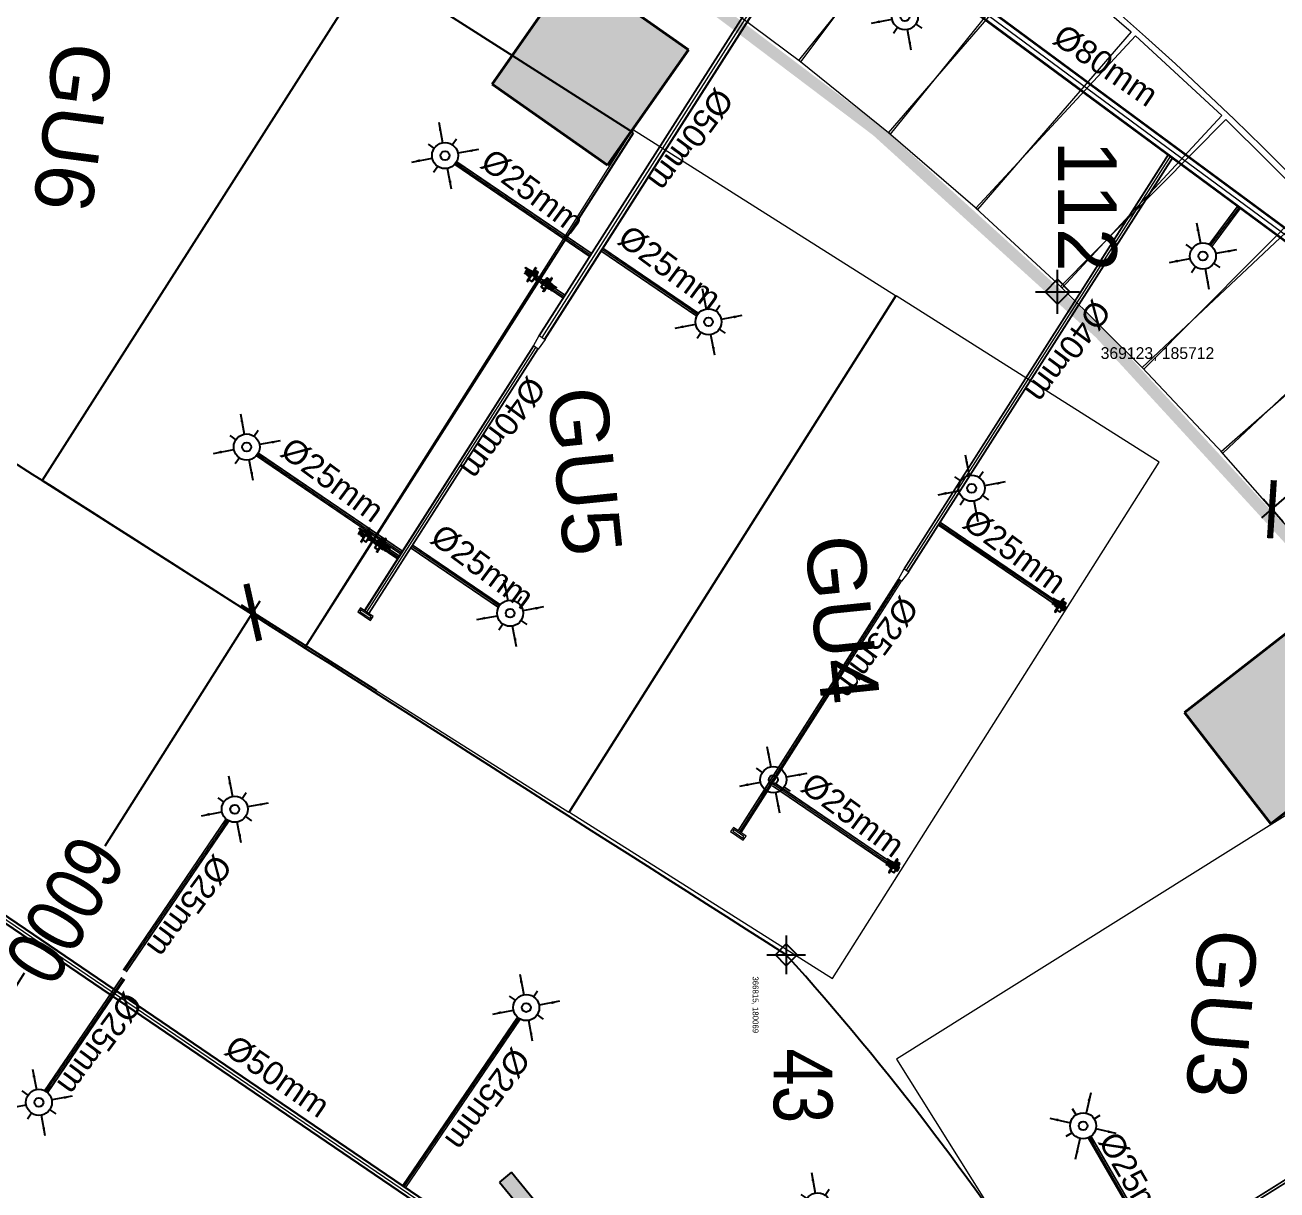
# Model space of a CAD drawing. Header units: inches. Extents: x 257070 to 799932, y -17980 to 269260.
# Drawn here: x 360338 to 370991, y 178067 to 187982 of the extents above; entities that cross this region are included whole.
import ezdxf

# ---------------------------------------------------------------- set-up
doc = ezdxf.new("R2010")
doc.units = ezdxf.units.IN
doc.header["$MEASUREMENT"] = 0
doc.header["$PDMODE"] = 99
doc.header["$PDSIZE"] = 100
doc.linetypes.add('S_Boundary and Setback_AP$0$PHANTOM2', pattern=[1.25, 0.625, -0.125, 0.125, -0.125, 0.125, -0.125])
for name, color, linetype in [('0-AES-F-SPRINKLER', 10, 'Continuous'), ('2 wheeler barrier', 170, 'Continuous'), ('basement1_AP$0$A-_ROAD----_E-_-', 2, 'Continuous'), ('DSP_COLUMN HATCH', 8, 'Continuous'), ('DSP_MISCELANEOUS', 252, 'Continuous'), ('DSP_SLAB CO-ORDINATES', 160, 'Continuous'), ('DSP_TREE CO-ORDINATES', 206, 'Continuous'), ('RETAIL', 40, 'Continuous'), ('S_Boundary and Setback_AP$0$A-_SITEBNDY_A-_-', 4, 'S_Boundary and Setback_AP$0$PHANTOM2')]:
    doc.layers.add(name, color=color, linetype=linetype)
for name, color, linetype, lineweight in [('0-AES-F-SPRINKLER PIPE', 10, 'Continuous', 15), ('07--DIM-2', 2, 'Continuous', 25), ('E--CONCRETE-4', 4, 'Continuous', 40), ('E--CONCRETE-SHADE', 253, 'Continuous', 20), ('Q--PARKING', 253, 'Continuous', 13)]:
    doc.layers.add(name, color=color, linetype=linetype, lineweight=lineweight)
doc.layers.add('CORE - G', color=7, linetype='Continuous', lineweight=9, true_color=0xf4e08b)
doc.styles.get("Standard").update_dxf_attribs({"font": 'arial.ttf'})
doc.styles.add('TEXT style 175', font='GOTHIC.TTF')
doc.styles.add('TEXT style 200', font='ARIALN.TTF')
doc.styles.add('TEXT style 75', font='ARIALN.TTF')
doc.dimstyles.new('75', dxfattribs={"dimscale": 1.5, "dimtxt": 200, "dimasz": 113, "dimexe": 113, "dimexo": 0, "dimgap": 25, "dimtad": 0, "dimdec": 0, "dimrnd": 5, "dimzin": 0, "dimdsep": 46, "dimtxsty": 'TEXT style 75', "dimblk": 'ARCHTICK', "dimcen": 0.09, "dimdle": 113, "dimclrd": 8, "dimclre": 8, "dimclrt": 256, "dimadec": 0, "dimazin": 0, "dimtfac": 1, "dimtdec": 0, "dimtofl": 0, "dimtmove": 1, "dimatfit": 3, "dimldrblk": 'OPEN90', "dimfxl": 0, "dimtolj": 1, "dimtzin": 0, "dimarcsym": 0})
doc.dimstyles.new('ISO-25', dxfattribs={"dimtxt": 2.5, "dimasz": 2.5, "dimexe": 1.25, "dimexo": 0.625, "dimtad": 1, "dimtxsty": 'Standard', "dimcen": 2.5, "dimadec": 0, "dimazin": 0, "dimtfac": 1, "dimtmove": 0, "dimatfit": 3, "dimfxl": 1, "dimarcsym": 0})

# ---------------------------------------------------------------- blocks, each defined once
blk = doc.blocks.new('_ArchTick')
at = {"color": 0, "linetype": 'ByBlock', "const_width": 0.15}
blk.add_lwpolyline([(-0.5, -0.5), (0.5, 0.5)], dxfattribs=at)
blk = doc.blocks.new('*D262')
at = {"layer": '07--DIM-2', "color": 251, "lineweight": -2, "ltscale": 1000, "transparency": 16777216}
for p, q in [((362336, 183080), (361016, 180993)), ((363331, 182317), (362180, 183045)), ((359014, 177828), (360334, 179915)), ((360129, 177256), (358979, 177984))]:
    blk.add_line(p, q, dxfattribs=at)
at = {"layer": 'DEFPOINTS', "color": 0, "ltscale": 1000, "transparency": 16777216}
for p in [(362276, 182984), (363331, 182317, 0), (360129, 177256, 0)]:
    blk.add_point(p, dxfattribs=at)
at = {"layer": '07--DIM-2', "color": 251, "lineweight": -2, "ltscale": 1000, "transparency": 16777216, "xscale": 350, "yscale": 350, "zscale": 350}
for p, rotation in [((362276, 182984), 57.68127634210262), ((359074, 177924), 237.6812763421026)]:
    blk.add_blockref('_ArchTick', p, dxfattribs=dict(at, rotation=rotation))
at = {"layer": '07--DIM-2', "ltscale": 1000, "transparency": 16777216, "insert": (360675, 180454), "char_height": 500, "attachment_point": 5, "rotation": 240, "style": 'TEXT style 75'}
blk.add_mtext('\\A1;6000', dxfattribs=at)
blk = doc.blocks.new('_Open90')
at = {"color": 0, "linetype": 'ByBlock', "lineweight": -2}
for p, q in [((-0.5, 0.5), (0, 0)), ((0, 0), (-1, 0)), ((0, 0), (-0.5, -0.5))]:
    blk.add_line(p, q, dxfattribs=at)
blk = doc.blocks.new('*D263')
at = {"layer": '07--DIM-2', "color": 251, "lineweight": -2, "ltscale": 1000, "transparency": 16777216}
for p, q in [((372537, 185255), (372182, 184944)), ((372547, 185071), (372377, 185265)), ((370863, 183787), (371218, 184098)), ((371044, 183752), (370874, 183946))]:
    blk.add_line(p, q, dxfattribs=at)
at = {"layer": 'DEFPOINTS', "color": 0, "ltscale": 1000, "transparency": 16777216}
for p in [(372452, 185180), (372547, 185071, 0), (371044, 183752, 0)]:
    blk.add_point(p, dxfattribs=at)
at = {"layer": '07--DIM-2', "color": 251, "lineweight": -2, "ltscale": 1000, "transparency": 16777216, "xscale": 350, "yscale": 350, "zscale": 350}
for p, rotation in [((372452, 185180), 41.26867077352289), ((370948, 183861), 221.2686707735229)]:
    blk.add_blockref('_ArchTick', p, dxfattribs=dict(at, rotation=rotation))
at = {"layer": '07--DIM-2', "ltscale": 1000, "transparency": 16777216, "insert": (371700, 184521), "char_height": 500, "attachment_point": 5, "rotation": 225, "style": 'TEXT style 75'}
blk.add_mtext('\\A1;2000', dxfattribs=at)
blk = doc.blocks.new('*U201')
at = {"layer": 'DSP_SLAB CO-ORDINATES', "color": 206}
for p, q in [((0, -188), (0, 188)), ((-188, 0), (188, 0))]:
    blk.add_line(p, q, dxfattribs=at)
at = {"layer": 'DSP_SLAB CO-ORDINATES', "color": 206, "ltscale": 3.5}
blk.add_lwpolyline([(-105, 0), (0, 106), (105, 0), (0, -105), (-105, 0)], dxfattribs=at)
at = {"layer": 'DEFPOINTS', "style": 'TEXT style 175'}
blk.add_attdef('CORDINATE', (367, -572), '', height=100, dxfattribs=at)
at = {"layer": 'DSP_SLAB CO-ORDINATES', "color": 214, "style": 'TEXT style 175'}
blk.add_attdef('NO.', (4, 1287), '', height=500, rotation=270, dxfattribs=at)
blk = doc.blocks.new('basement1_AP$0$AR-DIR-A')
h = blk.add_hatch()
h.set_pattern_fill('ANSI31', color=8)
h.paths.add_polyline_path([(158, -458), (26, -458), (26, -1800), (-74, -1800), (92, -2335), (258, -1800), (158, -1800)])
at = {"layer": 'DSP_MISCELANEOUS', "color": 8}
for p, q in [((158, -458), (26, -458)), ((26, -458), (26, -1800)), ((158, -458), (158, -1800)), ((26, -1800), (-74, -1800)), ((-74, -1800), (92, -2335)), ((258, -1800), (92, -2335)), ((158, -1800), (258, -1800))]:
    blk.add_line(p, q, dxfattribs=at)
blk = doc.blocks.new('*U468')
at = {"layer": 'DSP_TREE CO-ORDINATES', "color": 162}
for p, q in [((0, -329), (0, 329)), ((-329, 0), (329, 0))]:
    blk.add_line(p, q, dxfattribs=at)
at = {"layer": 'DSP_TREE CO-ORDINATES', "color": 162, "ltscale": 3.5}
blk.add_lwpolyline([(-185, 0), (0, 185), (185, 0), (0, -184), (-185, 0)], dxfattribs=at)
at = {"layer": 'DEFPOINTS', "style": 'TEXT style 175'}
blk.add_attdef('CORDINATE', (367, -572), '', height=100, dxfattribs=at)
at = {"layer": 'DSP_TREE CO-ORDINATES', "color": 164, "style": 'TEXT style 200'}
blk.add_attdef('NO.', (1592, -213), '', height=1000, dxfattribs=at)
blk = doc.blocks.new('A$C3CA070F1')
at = {"layer": '0-AES-F-SPRINKLER'}
h = blk.add_hatch(dxfattribs=at)
h.set_pattern_fill('ANSI31', color=3, scale=0.196883, angle=-34.2335, style=0)
h.set_pattern_definition([(100.766483, (49937.1607, 174049.7081), (1.474466316, 0.280375668), [])])
edge = h.paths.add_edge_path()
edge.add_line((-1, 85), (-1, 84))
edge.add_line((-1, 84), (-6, 84))
edge.add_ellipse((-7, 82), major_axis=(-1.42, -0.27), ratio=1, start_angle=257, end_angle=315)
edge.add_line((-8, 83), (-15, 72))
edge.add_ellipse((-12, 70), major_axis=(-4.25, -0.81), ratio=1, start_angle=-45, end_angle=45)
edge.add_line((-14, 66), (14, 47))
edge.add_line((14, 47), (13, 46))
edge.add_line((13, 46), (-15, 65))
edge.add_ellipse((-12, 70), major_axis=(-5.52, -1.05), ratio=1, start_angle=-45, end_angle=45, ccw=False)
edge.add_line((-16, 73), (-9, 84))
edge.add_ellipse((-7, 82), major_axis=(-2.69, -0.51), ratio=1, start_angle=257, end_angle=315, ccw=False)
edge.add_line((-6, 85), (-1, 85))
h = blk.add_hatch(dxfattribs=at)
h.set_pattern_fill('ANSI31', color=3, scale=0.196883, angle=-124.2335, style=0)
h.set_pattern_definition([(190.766483, (49937.1607, 174049.7081), (-0.280375668, 1.474466316), [])])
edge = h.paths.add_edge_path()
edge.add_line((-1, 54), (7, 48))
edge.add_line((7, 48), (8, 49))
edge.add_line((8, 49), (0, 55))
edge.add_ellipse((-2, 52), major_axis=(-0.69, 3.63), ratio=1, start_angle=315, end_angle=405)
edge.add_line((-6, 54), (-14, 41))
edge.add_ellipse((-11, 39), major_axis=(-0.69, 3.63), ratio=1, start_angle=45, end_angle=135)
edge.add_line((-13, 36), (-9, 33))
edge.add_ellipse((-10, 32), major_axis=(-0.27, 1.42), ratio=1, start_angle=225, end_angle=315, ccw=False)
edge.add_line((-9, 31), (-10, 30))
edge.add_line((-10, 30), (-8, 29))
edge.add_line((-8, 29), (-7, 30))
edge.add_ellipse((-10, 32), major_axis=(-3.3, -0.63), ratio=1, start_angle=135, end_angle=225)
edge.add_line((-8, 35), (-12, 38))
edge.add_ellipse((-11, 39), major_axis=(-1.75, -0.33), ratio=1, start_angle=-45, end_angle=45, ccw=False)
edge.add_line((-13, 40), (-4, 53))
edge.add_ellipse((-2, 52), major_axis=(-1.75, -0.33), ratio=1, start_angle=225, end_angle=315, ccw=False)
at = {"layer": '0-AES-F-SPRINKLER', "color": 3}
for p, q in [((-98, 39), (-97, 43)), ((-98, 38), (-98, 39)), ((-98, 39), (-98, 39)), ((-98, 39), (-98, 39)), ((-98, 37), (-98, 38)), ((-98, 38), (-98, 38)), ((-98, 38), (-98, 38)), ((-98, 38), (-98, 38)), ((-98, 38), (-98, 38)), ((-98, 38), (-98, 38)), ((-98, 38), (-98, 38)), ((-98, 38), (-98, 38)), ((-98, 38), (-98, 38)), ((-98, 38), (-98, 38)), ((-96, 37), (-98, 37)), ((-98, 37), (-98, 37)), ((-98, 37), (-98, 37)), ((-98, 37), (-98, 37)), ((-98, 37), (-98, 37)), ((-98, 37), (-98, 37)), ((-98, 37), (-98, 37)), ((-98, 37), (-98, 37)), ((-98, 37), (-98, 37)), ((-98, 37), (-98, 37)), ((-98, 37), (-98, 37)), ((-98, 37), (-98, 37)), ((-98, 37), (-98, 37)), ((-98, 37), (-98, 37)), ((-98, 37), (-98, 37)), ((-98, 37), (-98, 37)), ((-98, 37), (-98, 37)), ((-97, 37), (-98, 37)), ((-98, 37), (-98, 37)), ((-98, 37), (-98, 37)), ((-98, 37), (-98, 37)), ((-98, 37), (-98, 37)), ((-98, 37), (-98, 37)), ((-98, 37), (-98, 37)), ((-98, 37), (-98, 37)), ((-98, 37), (-98, 37)), ((-98, 37), (-98, 37)), ((-98, 37), (-98, 37)), ((-98, 37), (-98, 37)), ((-98, 37), (-98, 37)), ((-98, 37), (-98, 37)), ((-97, 45), (-79, 71)), ((-96, 40), (-97, 40)), ((-97, 40), (-97, 40)), ((-97, 40), (-97, 40)), ((-97, 40), (-97, 39)), ((-97, 39), (-97, 39)), ((-97, 39), (-97, 39)), ((-97, 39), (-97, 39)), ((-97, 39), (-97, 39)), ((-97, 39), (-97, 39)), ((-97, 39), (-97, 39)), ((-97, 39), (-97, 39)), ((-97, 39), (-97, 38)), ((-97, 38), (-97, 38)), ((-97, 38), (-97, 38)), ((-97, 38), (-97, 38)), ((-97, 38), (-97, 38)), ((-97, 38), (-97, 38)), ((-97, 38), (-97, 38)), ((-97, 38), (-97, 38)), ((-97, 38), (-97, 38)), ((-97, 38), (-97, 38)), ((-97, 38), (-97, 38)), ((-97, 38), (-97, 37)), ((-97, 37), (-97, 37)), ((-97, 37), (-97, 37)), ((-97, 37), (-97, 37)), ((-95, 46), (-96, 42)), ((-96, 42), (-96, 42)), ((-96, 42), (-96, 41)), ((-96, 41), (-96, 41)), ((-96, 41), (-96, 41)), ((-96, 41), (-96, 41)), ((-96, 41), (-96, 41)), ((-96, 41), (-96, 41)), ((-96, 41), (-96, 41)), ((-96, 41), (-96, 41)), ((-96, 41), (-96, 41)), ((-96, 41), (-96, 40)), ((-96, 40), (-96, 40)), ((-96, 40), (-96, 40)), ((-96, 40), (-96, 40)), ((-96, 40), (-96, 40)), ((-95, 37), (-96, 37)), ((-96, 37), (-96, 37)), ((-96, 37), (-96, 37)), ((-96, 37), (-96, 37)), ((-96, 37), (-96, 37)), ((-94, 38), (-95, 38)), ((-95, 38), (-95, 38)), ((-95, 38), (-95, 38)), ((-95, 38), (-95, 38)), ((-95, 38), (-95, 38)), ((-95, 38), (-95, 38)), ((-95, 38), (-95, 38)), ((-95, 38), (-95, 38)), ((-95, 38), (-95, 38)), ((-95, 38), (-95, 37)), ((-95, 37), (-95, 37)), ((-95, 37), (-95, 37)), ((-95, 37), (-95, 37)), ((-95, 37), (-95, 37)), ((-95, 37), (-95, 37)), ((-95, 37), (-95, 37)), ((-95, 37), (-95, 37)), ((-95, 37), (-95, 37)), ((-95, 37), (-95, 37)), ((-95, 37), (-95, 37)), ((-95, 37), (-95, 37)), ((-95, 37), (-95, 37)), ((-95, 37), (-95, 37)), ((-95, 37), (-95, 37)), ((-95, 37), (-95, 37)), ((-95, 37), (-95, 37)), ((-94, 88), (-93, 90)), ((-72, 73), (-94, 88)), ((-94, 43), (-94, 48)), ((-93, 43), (-94, 43)), ((-94, 43), (-94, 43)), ((-94, 43), (-94, 43)), ((-94, 43), (-94, 43)), ((-94, 43), (-94, 43)), ((-94, 43), (-94, 41)), ((-94, 43), (-94, 43)), ((-94, 43), (-94, 43)), ((-94, 43), (-94, 43)), ((-94, 43), (-94, 43)), ((-94, 43), (-94, 43)), ((-94, 43), (-94, 43)), ((-94, 43), (-94, 43)), ((-94, 43), (-94, 43)), ((-94, 43), (-94, 43)), ((-94, 43), (-94, 43)), ((-94, 43), (-94, 43)), ((-94, 41), (-94, 41)), ((-94, 41), (-94, 41)), ((-94, 41), (-94, 41)), ((-94, 41), (-94, 41)), ((-94, 41), (-94, 41)), ((-94, 41), (-94, 41)), ((-94, 41), (-94, 41)), ((-94, 41), (-94, 40)), ((-94, 40), (-94, 40)), ((-94, 40), (-94, 40)), ((-94, 40), (-94, 40)), ((-94, 40), (-94, 40)), ((-94, 40), (-94, 40)), ((-94, 40), (-94, 40)), ((-94, 40), (-94, 40)), ((-94, 40), (-94, 39)), ((-94, 39), (-94, 39)), ((-94, 39), (-94, 39)), ((-94, 39), (-94, 39)), ((-94, 39), (-94, 39)), ((-94, 39), (-94, 39)), ((-94, 39), (-94, 39)), ((-94, 39), (-94, 39)), ((-94, 39), (-94, 38)), ((-93, 90), (-59, 67)), ((-93, 47), (-93, 49)), ((-91, 47), (-93, 43)), ((-93, 46), (-93, 47)), ((-92, 46), (-93, 46)), ((-93, 46), (-93, 46)), ((-93, 46), (-93, 46)), ((-93, 46), (-93, 46)), ((-93, 46), (-93, 46)), ((-93, 46), (-93, 46)), ((-93, 46), (-93, 46)), ((-93, 46), (-93, 46)), ((-93, 46), (-93, 46)), ((-93, 46), (-93, 46)), ((-93, 46), (-93, 46)), ((-93, 46), (-93, 46)), ((-93, 46), (-93, 46)), ((-93, 46), (-93, 46)), ((-93, 46), (-93, 46)), ((-93, 46), (-93, 46)), ((-93, 46), (-93, 46)), ((-93, 46), (-93, 46)), ((-93, 46), (-93, 46)), ((-93, 46), (-93, 46)), ((-91, 42), (-93, 43)), ((-93, 43), (-93, 43)), ((-93, 43), (-93, 43)), ((-93, 43), (-93, 43)), ((-93, 43), (-93, 43)), ((-93, 43), (-93, 43)), ((-93, 43), (-93, 43)), ((-93, 43), (-93, 43)), ((-93, 43), (-93, 43)), ((-93, 43), (-93, 43)), ((-93, 43), (-93, 43)), ((-93, 43), (-93, 43)), ((-93, 43), (-93, 43)), ((-93, 43), (-93, 43)), ((-93, 43), (-93, 43)), ((-93, 43), (-93, 43)), ((-93, 43), (-93, 43)), ((-93, 43), (-93, 43)), ((-93, 43), (-93, 43)), ((-93, 43), (-93, 43)), ((-93, 43), (-93, 43)), ((-93, 43), (-93, 43)), ((-93, 43), (-93, 43)), ((-85, 66), (-92, 55)), ((-90, 50), (-92, 46)), ((-92, 46), (-92, 46)), ((-92, 46), (-92, 46)), ((-92, 46), (-92, 46)), ((-92, 46), (-92, 46)), ((-92, 46), (-92, 46)), ((-90, 47), (-91, 47)), ((-90, 43), (-91, 42)), ((-91, 42), (-91, 42)), ((-91, 42), (-91, 42)), ((-91, 42), (-91, 42)), ((-91, 42), (-91, 42)), ((-91, 42), (-91, 42)), ((-91, 42), (-91, 42)), ((-91, 42), (-91, 42)), ((-91, 42), (-91, 42)), ((-91, 42), (-91, 42)), ((-91, 42), (-91, 42)), ((-91, 42), (-91, 42)), ((-91, 42), (-91, 42)), ((-91, 42), (-91, 42)), ((-91, 42), (-91, 42)), ((-91, 42), (-91, 42)), ((-88, 57), (-90, 49)), ((-89, 54), (-90, 51)), ((-90, 50), (-90, 50)), ((-88, 47), (-90, 43)), ((-90, 47), (-88, 47)), ((-90, 43), (-90, 43)), ((-90, 43), (-90, 43)), ((-90, 43), (-90, 43)), ((-89, 55), (-89, 55)), ((-88, 46), (-88, 47)), ((-87, 59), (-87, 59)), ((-87, 59), (-87, 59)), ((-86, 57), (-87, 49)), ((-87, 49), (-83, 28)), ((-85, 58), (-85, 58)), ((-77, 43), (-85, 49)), ((-83, 28), (-60, 9)), ((-77, 70), (-82, 63)), ((-80, 66), (-82, 67)), ((-45, 31), (-81, -23)), ((-78, 63), (-80, 65)), ((-79, 71), (-77, 70)), ((-71, 26), (-79, 31)), ((-57, 13), (-79, 28)), ((-70, 64), (-78, 63)), ((-78, -29), (-40, 27)), ((-69, 55), (-75, 59)), ((-66, 54), (-74, 42)), ((-74, 42), (-71, 26)), ((-73, 44), (-71, 43)), ((-69, 47), (-72, 43)), ((-71, 43), (-70, 43)), ((-71, 26), (-55, 15)), ((-70, 43), (-66, 49)), ((-66, 50), (-68, 52)), ((-61, 65), (-67, 69)), ((-62, 66), (-67, 65)), ((-50, 57), (-66, 54)), ((-66, 49), (-66, 50)), ((-47, 28), (-63, 40)), ((-59, 67), (-61, 65)), ((-57, 67), (-60, 66)), ((-60, 44), (-42, 32)), ((-50, 57), (-58, 62)), ((-19, 46), (-57, 67)), ((-17, 37), (-55, 63)), ((-29, 42), (-50, 57)), ((-13, 9), (-45, 31)), ((-36, 42), (-44, 30)), ((-43, 33), (-35, 46)), ((-39, -30), (-13, 9)), ((-37, 25), (-28, 38)), ((-35, 41), (-36, 42)), ((-32, 32), (-35, 39)), ((-30, 52), (-16, 73)), ((-29, 20), (-17, 37)), ((-28, 38), (-26, 40)), ((-21, 32), (-28, 37)), ((-23, 16), (-12, 33)), ((-1, 26), (-23, -9)), ((-22, 15), (-12, 31)), ((-9, 32), (-21, 14)), ((2, 24), (-20, -11)), ((-20, -8), (-1, 22)), ((-17, 37), (-19, 46)), ((-19, 13), (-10, 29)), ((-7, 30), (-18, 12)), ((-17, 37), (-17, 37)), ((4, 22), (-17, -13)), ((-17, -10), (1, 20)), ((-16, 73), (-9, 84)), ((-16, 11), (-7, 27)), ((-8, 83), (-15, 72)), ((13, 46), (-15, 65)), ((-4, 28), (-15, 10)), ((-1, 84), (-14, 66)), ((-14, 66), (14, 47)), ((-6, 54), (-14, 41)), ((-12, 33), (-14, 33)), ((-14, -15), (7, 20)), ((-14, -12), (4, 18)), ((-13, 40), (-4, 53)), ((-13, 36), (-9, 33)), ((-13, 9), (-4, 24)), ((-2, 34), (-12, 41)), ((-8, 35), (-12, 38)), ((-12, 31), (-12, 33)), ((-9, 32), (-12, 31)), ((7, 16), (-11, -13)), ((-10, 29), (-9, 32)), ((-9, 31), (-10, 30)), ((-7, 30), (-10, 29)), ((-10, 30), (-8, 29)), ((9, 17), (-10, -14)), ((-9, -13), (9, 13)), ((-8, 29), (-7, 30)), ((8, 49), (-7, 27)), ((-7, 27), (-7, 30)), ((-4, 28), (-7, 27)), ((-6, 85), (-1, 85)), ((-1, 84), (-6, 84)), ((5, 44), (-5, 51)), ((-4, 24), (-4, 28)), ((-1, 26), (-4, 24)), ((-1, 85), (-1, 84)), ((-1, 54), (7, 48)), ((13, 46), (-1, 25)), ((-1, 22), (-1, 26)), ((2, 24), (-1, 22)), ((8, 49), (0, 55)), ((1, 20), (2, 24)), ((4, 22), (1, 20)), ((4, 18), (4, 22)), ((7, 20), (4, 18)), ((7, 48), (8, 49)), ((7, 16), (7, 20)), ((9, 17), (7, 16)), ((9, 15), (9, 17)), ((14, 47), (13, 46)), ((-82, -25), (-80, -30)), ((-80, -30), (-78, -29)), ((-66, -11), (-39, -30)), ((-23, -7), (-23, -9)), ((-23, -9), (-20, -8)), ((-20, -8), (-20, -11)), ((-20, -11), (-17, -10)), ((-17, -10), (-17, -13)), ((-17, -13), (-14, -12)), ((-14, -12), (-14, -15)), ((-14, -15), (-11, -13)), ((-11, -13), (-11, -14)), ((-11, -14), (-11, -14))]:
    blk.add_line(p, q, dxfattribs=at)
for centre, major_axis, start_param, end_param in [((-95, 43), (-0.41, 2.13), 0.784914, 1.034983), ((-95, 43), (-2.74, -0.52), -0.560204, -0.324923), ((-93, 46), (-0.51, 2.68), 0.787914, 1.247507), ((-93, 48), (-1.75, -0.33), -0.775969, -0.160442), ((-91, 54), (-0.29, 1.52), 0.785398, 2.356194), ((-92, 49), (-0.33, 1.74), 0.791774, 1.412986), ((-89, 55), (-0.103, 0.54), 0.916881, 1.969618), ((-93, 51), (-3.09, -0.59), 2.526084, 2.789089), ((-95, 50), (-5.72, -1.09), 2.374727, 2.798549), ((-91, 55), (-0.33, 1.74), 4.197625, 4.773282), ((-84, 57), (-3.79, -0.72), -0.784768, -0.363877), ((-93, 50), (-5.72, -1.09), 2.377207, 2.798549), ((-80, 54), (-1.57, 8.26), 0.010205, 0.785398), ((-84, 56), (-0.35, 1.85), 0.785501, 1.132999), ((-83, 65), (-1.52, -0.29), 3.926991, 5.497787), ((-80, 54), (-5.9, -1.12), 4.155645, 5.497787), ((-80, 54), (-8.26, -1.57), 4.155621, 4.722594), ((-75, 68), (-8.26, -1.57), 1.014052, 3.151797), ((-75, 63), (-2.79, -0.53), -0.113999, 0.093951), ((-75, 68), (-1.12, 5.9), 2.584882, 5.497787), ((-75, 46), (-0.53, 2.79), 2.356194, 3.926991), ((-75, 68), (-1.57, 8.26), 4.722594, 5.497787), ((-70, 53), (-2.79, -0.53), 2.356194, 3.926991), ((-65, 44), (-3.72, -0.71), -0.403281, 1.321745), ((-65, 44), (-0.71, 3.72), 4.96144, 6.686466), ((-65, 37), (-0.56, 2.96), 5.497794, 6.034125), ((-59, 47), (-2.96, -0.56), 0.24906, 0.785391), ((-60, 60), (-2.83, -0.54), 3.926991, 4.712389), ((-33, 40), (-0.45, 2.36), 0.803442, 1.867502), ((-30, 39), (-2.79, -0.53), 2.356194, 3.926991), ((-24, 39), (-0.53, 2.79), 5.497787, 7.068583), ((-12, 70), (-5.52, -1.05), -0.785398, 0.785398), ((-15, 35), (-0.54, 2.83), 0.785398, 3.403392), ((-12, 70), (-4.25, -0.81), -0.785398, 0.785398), ((-11, 39), (-0.69, 3.63), 0.785398, 2.356194), ((-11, 39), (-1.75, -0.33), -0.785398, 0.785398), ((-7, 82), (-2.69, -0.51), 4.485496, 5.497787), ((-10, 32), (-0.27, 1.42), 3.926991, 5.497787), ((-7, 82), (-1.42, -0.27), 4.485496, 5.497787), ((-10, 32), (-3.3, -0.63), 2.356194, 3.926991), ((-2, 52), (-0.69, 3.63), 5.497787, 7.068583), ((-2, 52), (-1.75, -0.33), 3.926991, 5.497787), ((6, 14), (-0.54, 2.83), 3.926991, 4.712389), ((-79, -24), (-0.51, 2.69), 0.785398, 1.797689), ((-11, -11), (-2.83, -0.54), 1.570796, 2.356194)]:
    blk.add_ellipse(centre, major_axis=major_axis, ratio=1, start_param=start_param, end_param=end_param, dxfattribs=at)
at = {"layer": '0-AES-F-SPRINKLER', "color": 3, "extrusion": (0, 0, -1)}
for centre, major_axis, start_param, end_param in [((-86, 47), (-0.53, 2.79), -0.113999, 0.785398), ((-77, 34), (-0.54, 2.83), 3.926991, 4.712389)]:
    blk.add_ellipse(centre, major_axis=major_axis, ratio=1, start_param=start_param, end_param=end_param, dxfattribs=at)
blk = doc.blocks.new('*U603')
at = {"layer": '0-AES-F-SPRINKLER'}
for p, q in [((171672, 56809), (171672, 56871)), ((171562, 56699), (171500, 56699)), ((171783, 56699), (171845, 56699)), ((171672, 56588), (171672, 56526))]:
    blk.add_line(p, q, dxfattribs=at)
for radius in [111, 37.8]:
    blk.add_circle((171672, 56699), radius, dxfattribs=at)
at = {"layer": '0-AES-F-SPRINKLER PIPE'}
for points, override in [([(171468, 56903), (171594, 56777)], {"dimasz": 70, "dimtad": 0, "dimfxl": 13, "dimarcsym": 1}), ([(171877, 56903), (171751, 56777)], {"dimasz": 70, "dimtad": 0, "dimfxl": 13, "dimarcsym": 1}), ([(171468, 56494), (171594, 56620)], {"dimasz": 70, "dimtad": 0, "dimfxl": 13, "dimarcsym": 1}), ([(171877, 56494), (171751, 56620)], {"dimasz": 70, "dimgap": 0.625, "dimtad": 0, "dimfxl": 13, "dimarcsym": 1})]:
    blk.add_leader(points, dimstyle='ISO-25', override=override, dxfattribs=at)

msp = doc.modelspace()

# ---------------------------------------------------------------- hatches: boundary and pattern name
at = {"layer": 'DSP_COLUMN HATCH', "ltscale": 3.5}
h = msp.add_hatch(color=8, dxfattribs=at)
h.paths.add_polyline_path([(365722.2, -53.8), (366489.1, 28236.6), (398382.7, 27372), (398078, 16131.2), (422688.6, 15464), (424374.5, 77657.1), (363312.5, 79312.4, -0.217857), (379658.1, 140443.8, 0.0248652), (381874.1, 143466.9, 0.0677243), (386435.5, 152972.3, 0.0584537), (387935.8, 160119.4, -0.0351298), (388382, 166730.6, -0.0975994), (389786, 170013.7, -0.0225225), (391669.6, 172621.5, 0.2538416), (393169.6, 181983.6, 0.1875484), (370106.1, 207237.2), (370663.7, 210916.7), (290410.6, 215642.7), (285983.7, 161207.5), (285186.3, 161272.3), (282579.6, 129219.4), (284719.3, 124703.3), (284181.7, 118092.8), (281340.4, 113981.8), (280116.2, 98928.1), (280913.6, 98863.3), (273089.7, 2658.2)])
h.paths.add_polyline_path([(281398.6, 99275.3), (280601.2, 99340.2), (281779.2, 113825.1), (284620.4, 117936.2), (285177.6, 124787), (283037.9, 129303.1), (285598.3, 160787.3), (286395.7, 160722.5), (290823.4, 215167.6), (370144.9, 210496.5), (369611.7, 206978.6, -0.189327), (392747.4, 181827.8, -0.2535576), (391315, 172898.6, 0.0224715), (389411.9, 170263.9, 0.0979176), (387938.4, 166808.2, 0.0351034), (387485.7, 160139.2, -0.0583058), (386008, 153113, -0.0677412), (381498.4, 143714.5, -0.0248531), (379309.9, 140729, 0.218943), (362922.8, 78922.8), (423963.9, 77268.1), (422299.6, 15874.7), (398488.7, 16520.2), (398793.4, 27761), (366100.1, 28647.3), (365334.5, 407.7), (273576.7, 3094.1)], flags=16)
at = {"layer": 'E--CONCRETE-SHADE', "ltscale": 3.5}
h = msp.add_hatch(color=8, dxfattribs=at)
h.dxf.hatch_style = 1
h.paths.add_polyline_path([(366171.4, 165624.7), (364971.5, 165639.8), (364956.3, 164439.9), (366156.2, 164424.8)])
h.paths.add_polyline_path([(377499.6, 164281.2), (377514.7, 165481.1), (376314.8, 165496.3), (376299.7, 164296.4)])
h.paths.add_polyline_path([(376179.3, 173571.8), (375802.8, 174711.2), (374663.4, 174334.7), (375039.9, 173195.3)])
h.paths.add_polyline_path([(380643, 175915.7), (380784.1, 175488.4), (381543.8, 175739.4), (381402.6, 176166.7)])
h.paths.add_polyline_path([(386038.1, 177503), (386610.1, 177322), (386851.5, 178084.7), (386279.4, 178265.7)])
h.paths.add_polyline_path([(383027.9, 178941.3), (382789.1, 179322.7), (382111.1, 178898.2), (382349.8, 178516.8)])
h.paths.add_polyline_path([(384482, 183601), (384876.6, 183817.4), (384491.8, 184518.8), (384097.3, 184302.3)])
h.paths.add_polyline_path([(379419.4, 191718.3), (379080.2, 191422.5), (379605.9, 190819.5), (379945.1, 191115.2)])
h.paths.add_polyline_path([(377247.1, 187124.8), (377523, 186769.3), (378155, 187259.8), (377879.1, 187615.3)])
h.paths.add_polyline_path([(365983.5, 187772.5), (365001.5, 188462.3), (364311.7, 187480.4), (365293.6, 186790.6)])
h = msp.add_hatch(color=8, dxfattribs=at)
h.dxf.hatch_style = 1
h.paths.add_polyline_path([(370203.2, 182132.4), (370938.9, 181184.4), (371886.9, 181920.2), (371151.2, 182868.2)])

# ---------------------------------------------------------------- linework, layer by layer
at = {"layer": '0-AES-F-SPRINKLER PIPE', "ltscale": 1000}
for p, q in [((361174.5, 179941, 0), (362048.1, 181224.9, 0)), ((361177, 179939.3, 0), (362050.4, 181222.9, 0)), ((361187.3, 179932.3, 0), (362060.3, 181215.3, 0)), ((361197.6, 179925.3, 0), (362071.1, 181208.9, 0)), ((361200.1, 179923.6, 0), (362073.8, 181207.5, 0)), ((360504.9, 178912.2, 0), (361161.6, 179877.2, 0)), ((360507.6, 178910.8, 0), (361164.1, 179875.5, 0)), ((360518.3, 178904.3, 0), (361174.4, 179868.5, 0)), ((360528.3, 178896.7, 0), (361184.7, 179861.4, 0)), ((360530.5, 178894.7, 0), (361187.2, 179859.8, 0)), ((363553.6, 178104.7, 0), (364528.4, 179537.2, 0)), ((363556.1, 178103, 0), (364530.7, 179535.2, 0)), ((363566.4, 178096, 0), (364540.6, 179527.6, 0)), ((363576.8, 178089, 0), (364551.3, 179521.2, 0)), ((363579.3, 178087.3, 0), (364554, 179519.8, 0))]:
    msp.add_line(p, q, dxfattribs=at)
at = {"layer": '0-AES-F-SPRINKLER PIPE', "ltscale": 1000, "elevation": 0}
for points in [[(375081.7, 183227.2), (366965.6, 189223.7)], [(375105.4, 183259.4), (366989.3, 189255.8)], [(375110.2, 183265.8), (366994.1, 189262.3)], [(375053.1, 183188.6), (366937, 189185.1)], [(375057.9, 183195.1), (366941.8, 189191.5)], [(364712.2, 185339.5), (367091.6, 189070.9)], [(364716.4, 185336.8), (367095.6, 189067.9)], [(364737.5, 185323.3), (367115.8, 189053)], [(364758.6, 185309.9), (367135.9, 189038.1)], [(364762.8, 185307.2), (367139.9, 189035.2)], [(363994, 186796), (365147.5, 186011)], [(363996, 186798.2), (365149.2, 186013.6)], [(364003.6, 186808.2), (365155.9, 186024.1)], [(364010.1, 186818.9), (365162.6, 186034.7)], [(364011.4, 186821.6), (365164.2, 186037.2)], [(370658.4, 186447.4), (370412.3, 186114.2)], [(370660.8, 186445.6), (370414.9, 186112.8)], [(370670.9, 186438.2), (370425.5, 186106.1)], [(370680.9, 186430.8), (370435.3, 186098.2)], [(370683.4, 186429), (370437.5, 186096.2)], [(365236.4, 186061.2), (366054, 185504.9)], [(365238.1, 186063.7), (366055.4, 185507.6)], [(365244.8, 186074.2), (366061.8, 185518.3)], [(365251.5, 186084.8), (366069.4, 185528.2)], [(365253.1, 186087.3), (366071.4, 185530.5)], [(364682.9, 185818.3), (364921.2, 185656.1)], [(364684.5, 185820.8), (364922.8, 185658.6)], [(364691.2, 185831.3), (364929.5, 185669.2)], [(364697.9, 185841.9), (364936.3, 185679.7)], [(364699.5, 185844.5), (364937.9, 185682.2)], [(363227.5, 182999.9), (364663.6, 185252.1)], [(363230.8, 182997.7), (364666.9, 185249.8)], [(363247.3, 182986.4), (364683.4, 185238.6)], [(363263.9, 182975.1), (364700, 185227.3)], [(363267.2, 182972.9), (364703.3, 185225.1)], [(362306.3, 184315.7), (363533.9, 183480.4)], [(362308.3, 184318), (363535.5, 183482.9)], [(362315.9, 184327.9), (363542.2, 183493.5)], [(362322.4, 184338.7), (363548.9, 183504)], [(362323.7, 184341.3), (363550.5, 183506.6)], [(368111.2, 183725.4), (369174.3, 183002)], [(368112.8, 183727.9), (369175.6, 183004.7)], [(368119.5, 183738.5), (369182.1, 183015.4)], [(368126.3, 183749), (369189.7, 183025.4)], [(368127.9, 183751.5), (369191.7, 183027.6)], [(363268.7, 183600.4), (363507, 183438.3)], [(363270.3, 183603), (363508.6, 183440.8)], [(363277, 183613.5), (363515.3, 183451.3)], [(363283.7, 183624), (363522, 183461.9)], [(363285.3, 183626.6), (363523.7, 183464.4)], [(363637.8, 183554.2), (364381.7, 183048)], [(363639.4, 183556.7), (364383.7, 183050.2)], [(363622.8, 183530.5), (364366.3, 183024.6)], [(363624.4, 183533.1), (364367.7, 183027.3)], [(363631.1, 183543.6), (364374.1, 183038)], [(358254.1, 181638.2), (365634.4, 176616.3)], [(358256.9, 181642.4), (365637.2, 176620.4)], [(358271, 181663.1), (365651.3, 176641.1)], [(358285, 181683.7), (365665.4, 176661.7)], [(358287.8, 181687.9), (365668.2, 176665.9)], [(366712.5, 181531.9), (367775.9, 180808.3)], [(366714.1, 181534.4), (367777.9, 180810.5)], [(366697.4, 181508.3), (367760.5, 180784.9)], [(366699.1, 181510.8), (367761.9, 180787.6)], [(366705.8, 181521.3), (367768.3, 180798.3)], [(372663, 179157.6), (370664.9, 177906.7)], [(372665.2, 179154.2), (370667, 177903.3)], [(372675.8, 179137.3), (370677.6, 177886.3)], [(369382.7, 178510.1), (369976.4, 177482.7)], [(369385.5, 178511.3), (369979, 177484.3)], [(369396.6, 178516.9), (369989.6, 177491)], [(369407.1, 178523.8), (370000.2, 177497.6)], [(369409.5, 178525.6), (370002.7, 177499.2)]]:
    msp.add_lwpolyline(points, dxfattribs=at)
at = {"layer": '0-AES-F-SPRINKLER PIPE', "ltscale": 1000}
for points in [[(367818.2, 183355.2), (370067.2, 186882.1)], [(367821.6, 183353), (370070.6, 186880)], [(367838.4, 183342.3), (370087.5, 186869.2)], [(367855.3, 183331.5), (370104.3, 186858.5)], [(367858.7, 183329.4), (370107.7, 186856.3)], [(366406.2, 181125), (367771.1, 183265.5)], [(366408.7, 181123.3), (367773.6, 183263.9)], [(366419.2, 181116.6), (367784.2, 183257.1)], [(366429.8, 181109.9), (367794.7, 183250.4)], [(366432.3, 181108.3), (367797.2, 183248.8)]]:
    msp.add_lwpolyline(points, dxfattribs=at)
at = {"layer": '0-AES-F-SPRINKLER PIPE', "ltscale": 1000, "elevation": 0}
for points in [[(364712.2, 185339.5), (364762.8, 185307.2), (364703.3, 185225.1), (364663.6, 185252.1)], [(363193.1, 183023.3), (363168.7, 182987.5), (363277.2, 182913.6), (363301.6, 182949.5)], [(363196.6, 183004.6), (363187.4, 182991), (363273.6, 182932.3), (363282.9, 182945.9)], [(366365, 181153.5), (366340.6, 181117.7), (366449.1, 181043.9), (366473.5, 181079.7)], [(366368.5, 181134.8), (366359.3, 181121.2), (366445.5, 181062.6), (366454.8, 181076.2)]]:
    msp.add_lwpolyline(points, close=True, dxfattribs=at)
at = {"layer": '0-AES-F-SPRINKLER PIPE', "ltscale": 1000}
msp.add_lwpolyline([(367818.2, 183355.2), (367858.7, 183329.4), (367797.2, 183248.8), (367771.1, 183265.5)], close=True, dxfattribs=at)
at = {"layer": '2 wheeler barrier', "color": 8, "const_width": 100, "elevation": 0}
msp.add_lwpolyline([(375316.6, 176976.7, 0.1826811), (361068.4, 191137.2)], format="xyb", dxfattribs=at)
at = {"layer": 'basement1_AP$0$A-_ROAD----_E-_-', "color": 8}
for centre, radius, start, end in [((-41225493.1, -65028774.8, 0), 77344123.1, 57.46895296, 57.478441687), ((454739.1, 332375.8, 0), 181695.3, 235.97937, 239.577452), ((349260.2, 164281.2, 0), 23609.7, 23.01425, 41.96601)]:
    msp.add_arc(centre, radius, start, end, dxfattribs=at)
at = {"layer": 'CORE - G', "color": 8, "ltscale": 25, "elevation": 0}
for points in [[(363279.8, 188490.9), (361045.4, 189915.7), (358249.6, 185531.2), (360484, 184106.4)], [(367745.3, 185677.4), (365505.8, 187094.2), (362725.7, 182699.7), (364965.2, 181282.9)], [(369989.7, 184261), (367750.1, 185677.7), (364970.2, 181283.2), (367209.7, 179866.5)]]:
    msp.add_lwpolyline(points, close=True, dxfattribs=at)
for points in [[(370677.6, 177886.3), (373566.7, 179695), (372160.5, 181941.2), (367752.9, 179181.8), (369159.1, 176935.7), (370558.5, 177811.7)], [(370677.6, 177886.3), (373566.7, 179695), (374972.9, 177448.9), (370565.4, 174689.6), (369159.1, 176935.7), (370558.5, 177811.7)]]:
    msp.add_lwpolyline(points, dxfattribs=at)
at = {"layer": 'E--CONCRETE-4', "color": 8, "ltscale": 10}
for p, q in [((365001.5, 188462.3, 0), (364311.7, 187480.4, 0)), ((365983.5, 187772.5, 0), (365001.5, 188462.3, 0)), ((365293.6, 186790.6, 0), (365983.5, 187772.5, 0)), ((364311.7, 187480.4, 0), (365293.6, 186790.6, 0)), ((371151.2, 182868.2, 0), (370203.2, 182132.4, 0)), ((370203.2, 182132.4, 0), (370938.9, 181184.4, 0)), ((370938.9, 181184.4, 0), (371886.9, 181920.2, 0))]:
    msp.add_line(p, q, dxfattribs=at)
at = {"layer": 'E--CONCRETE-4', "color": 8, "ltscale": 100, "elevation": 0}
for points in [[(363303.3, 79334.7, -0.217857), (379648.8, 140466.1, 0.0248652), (381864.9, 143489.2, 0.0677243), (386426.2, 152994.6, 0.0584537), (387926.6, 160141.7, -0.0351298), (388372.8, 166752.9, -0.0975994), (389776.8, 170036, -0.0225225), (391660.3, 172643.9, 0.2538416), (393160.4, 182005.9, 0.1875484), (370096.8, 207259.5), (370654.5, 210939), (290401.4, 215665), (285974.4, 161229.8), (285177.1, 161294.6), (282570.4, 129241.7)], [(362913.5, 78945.2, -0.2189429), (379300.7, 140751.3, 0.0248531), (381489.2, 143736.8, 0.0677412), (385998.8, 153135.3, 0.0583058), (387476.5, 160161.5, -0.0351034), (387929.2, 166830.5, -0.0979176), (389402.7, 170286.2, -0.0224715), (391305.7, 172920.9, 0.2535576), (392738.2, 181850.1, 0.189327), (369602.5, 207000.9), (370135.7, 210518.8), (290814.2, 215189.9), (286386.5, 160744.8), (285589.1, 160809.6), (283028.7, 129325.4)]]:
    msp.add_lwpolyline(points, format="xyb", dxfattribs=at)
at = {"layer": 'Q--PARKING', "color": 8, "elevation": 0}
for points in [[(366936.4, 187669), (366136.5, 188269.2), (367336.8, 189868.9), (368136.7, 189268.8), (366936.4, 187669)], [(367700.2, 187053.3), (366921.4, 187680.7), (368176.1, 189238.2), (368954.9, 188610.8), (367700.2, 187053.3)], [(368442.2, 186411.7), (367685.6, 187065.5), (368993.2, 188578.8), (369749.9, 187925), (368442.2, 186411.7)], [(369161.7, 185744.9), (368428.1, 186424.4), (369787.1, 187891.7), (370520.8, 187212.2), (369161.7, 185744.9)], [(369857.8, 185053.6), (369148, 185758), (370556.8, 187177.6), (371266.6, 186473.2), (369857.8, 185053.6)], [(370529.7, 184338.8), (369844.6, 185067.2), (371301.5, 186437.4), (371986.6, 185709), (370529.7, 184338.8)], [(371176.5, 183601.2), (370516.9, 184352.9), (372020.2, 185672), (372679.8, 184920.4), (371176.5, 183601.2)]]:
    msp.add_lwpolyline(points, close=True, dxfattribs=at)
at = {"layer": 'Q--PARKING', "color": 8}
for radius, start, end in [(36508.1, 23.17708, 64.64516), (34458.1, 23.44694, 64.9031), (32408.1, 23.75108, 65.19378), (30508.1, 24.0696, 65.49821)]:
    msp.add_arc((349460.5, 165209, 0), radius, start, end, dxfattribs=at)
at = {"layer": 'RETAIL', "color": 8, "elevation": 0}
msp.add_lwpolyline([(365514.2, 187066.1), (363279.8, 188490.9), (360484, 184106.4), (362718.4, 182681.6)], close=True, dxfattribs=at)
at = {"layer": 'S_Boundary and Setback_AP$0$A-_SITEBNDY_A-_-', "color": 8, "ltscale": 5}
msp.add_arc((349118.8, 164933.8, 0), 47239.3, 21.66673, 63.63563, dxfattribs=at)
msp.add_arc((349118.8, 164933.8, 0), 47239.3, 21.66673, 63.63563, dxfattribs=at)

# ---------------------------------------------------------------- block references
at = {"layer": '0-AES-F-SPRINKLER', "color": 7}
for p, rotation in [((193997.9, 237754.3), 325.7664830132082), ((190084.8, 236572.2, 0), 325.7664830132082), ((196533.7, 235717.7, 0), 325.7664830132082), ((192326.3, 235157.6, 0), 325.7664830132082), ((188397.1, 234091.9, 0), 325.7664830132082), ((194565.8, 233740.9, 0), 325.7664830132082), ((190638.6, 232677.3, 0), 325.7664830132082), ((192878.1, 231260.6, 0), 325.7664830132082), ((188295.5, 231008.6, 0), 325.7664830132082), ((190775.8, 229320.9, 0), 325.7664830132082), ((186628.8, 228514.3, 0), 325.7664830132082), ((230187, 294035, 0), 302.0489033164145), ((193256, 227633.2, 0), 325.7664830132082)]:
    msp.add_blockref('*U603', p, dxfattribs=dict(at, rotation=rotation))
at = {"layer": '0-AES-F-SPRINKLER', "ltscale": 1000}
for p, rotation in [((364690.8, 185830.6, 0), 1.709504834998845), ((363277, 183613.5, 0), 1.709504835465082), ((369182.1, 183015.4, 0), 1.709504834998845), ((367768.3, 180798.3, 0), 1.709504835465082)]:
    msp.add_blockref('A$C3CA070F1', p, dxfattribs=dict(at, rotation=rotation))
at = {"layer": '0-AES-F-SPRINKLER', "ltscale": 1000, "xscale": -1}
for p, rotation in [((364741.4, 185798.4, 0), 293.2424708054114), ((363327.6, 183581.2, 0), 293.2424708049451)]:
    msp.add_blockref('A$C3CA070F1', p, dxfattribs=dict(at, rotation=rotation))
at = {"layer": 'DSP_MISCELANEOUS', "color": 8, "rotation": 39.24465847393464}
msp.add_blockref('basement1_AP$0$AR-DIR-A', (364066.5, 178473.2, 0), dxfattribs=at)
at = {"layer": 'DSP_SLAB CO-ORDINATES', "color": 8, "ltscale": 3.5}
msp.add_blockref('*U201', (369123.5, 185712.3, 0), dxfattribs=at).add_auto_attribs({'NO.': '112', 'CORDINATE': '369123, 185712'})
at = {"layer": 'DSP_TREE CO-ORDINATES', "color": 8, "ltscale": 1000, "xscale": 0.5, "yscale": 0.5, "zscale": 0.5, "rotation": 270}
msp.add_blockref('*U468', (366814.9, 180068.8, 0), dxfattribs=at).add_auto_attribs({'NO.': '43', 'CORDINATE': '366815, 180069'})

# ---------------------------------------------------------------- texts
at = {"layer": '0-AES-F-SPRINKLER PIPE', "color": 7, "linetype": 'Continuous', "lineweight": -3, "ltscale": 0.9, "char_height": 200, "width": 685.774, "attachment_point": 2}
for s, insert, rotation in [('%%C80mm', (369592.1, 187722.7, 0), 325.58695), ('%%C50mm', (366085.3, 186944.2, 0), 233.54183), ('%%C25mm', (364717.3, 186649.1, 0), 323.54183), ('%%C25mm', (365884.6, 185999.3, 0), 323.54183), ('%%C40mm', (369297.1, 185143.7, 0), 233.54183), ('%%C40mm', (364487.7, 184490.2, 0), 233.54183), ('%%C25mm', (363014.6, 184194.2, 0), 323.54183), ('%%C25mm', (368820.2, 183584.6, 0), 323.54183), ('%%C25mm', (364291, 183455, 0), 323.54183), ('%%C25mm', (367659.6, 182620.4, 0), 233.54183), ('%%C25mm', (367443.7, 181342.1, 0), 323.54183), ('%%C25mm', (361818.4, 180421.1, 0), 233.54183), ('%%C25mm', (361056.2, 179250.6, 0), 233.54183), ('%%C50mm', (362543.4, 179118.1, 0), 325.46228), ('%%C25mm', (364356.2, 178777.9, 0), 233.54183), ('%%C25mm', (369887.5, 178154.9, 0), 300.02602)]:
    msp.add_mtext(s, dxfattribs=dict(at, insert=insert, rotation=rotation))
at = {"layer": 'CORE - G', "color": 8}
for s, rotation, p in [('GU6', 262.48272, (360592.2, 187858.2, 0)), ('GU5', 275.79207, (364782.2, 184874.9, 0)), ('GU4', 275.79207, (366971.7, 183614.2, 0)), ('GU3', 265.35069, (370331.1, 180302.1, 0))]:
    msp.add_text(s, height=500, rotation=rotation, dxfattribs=at).set_placement(p)

# ---------------------------------------------------------------- dimensions: what is measured, and where the dimension line sits
at = {"layer": '07--DIM-2', "color": 8, "ltscale": 1000}
dim = msp.add_aligned_dim(p1=(371044.1, 183752.1, 0), p2=(372547.4, 185071.3, 0), distance=145.1, dimstyle='75', override={"dimscale": 1, "dimtxt": 500, "dimasz": 350, "dimclrd": 251, "dimclre": 251}, dxfattribs=at)
dim.commit()
dim.dimension.update_dxf_attribs({"geometry": '*D263', "text_midpoint": (371700, 184520.8), "text_rotation": 225})
dim = msp.add_aligned_dim(p1=(360129, 177256.1, 0), p2=(363330.7, 182316.9, 0), distance=1248.4, text='6000', dimstyle='75', override={"dimscale": 1, "dimtxt": 500, "dimasz": 350, "dimclrd": 251, "dimclre": 251}, dxfattribs=at)
dim.commit()
dim.dimension.update_dxf_attribs({"geometry": '*D262', "text_midpoint": (360674.8, 180454), "text_rotation": 240})

doc.saveas('drawing.dxf')
